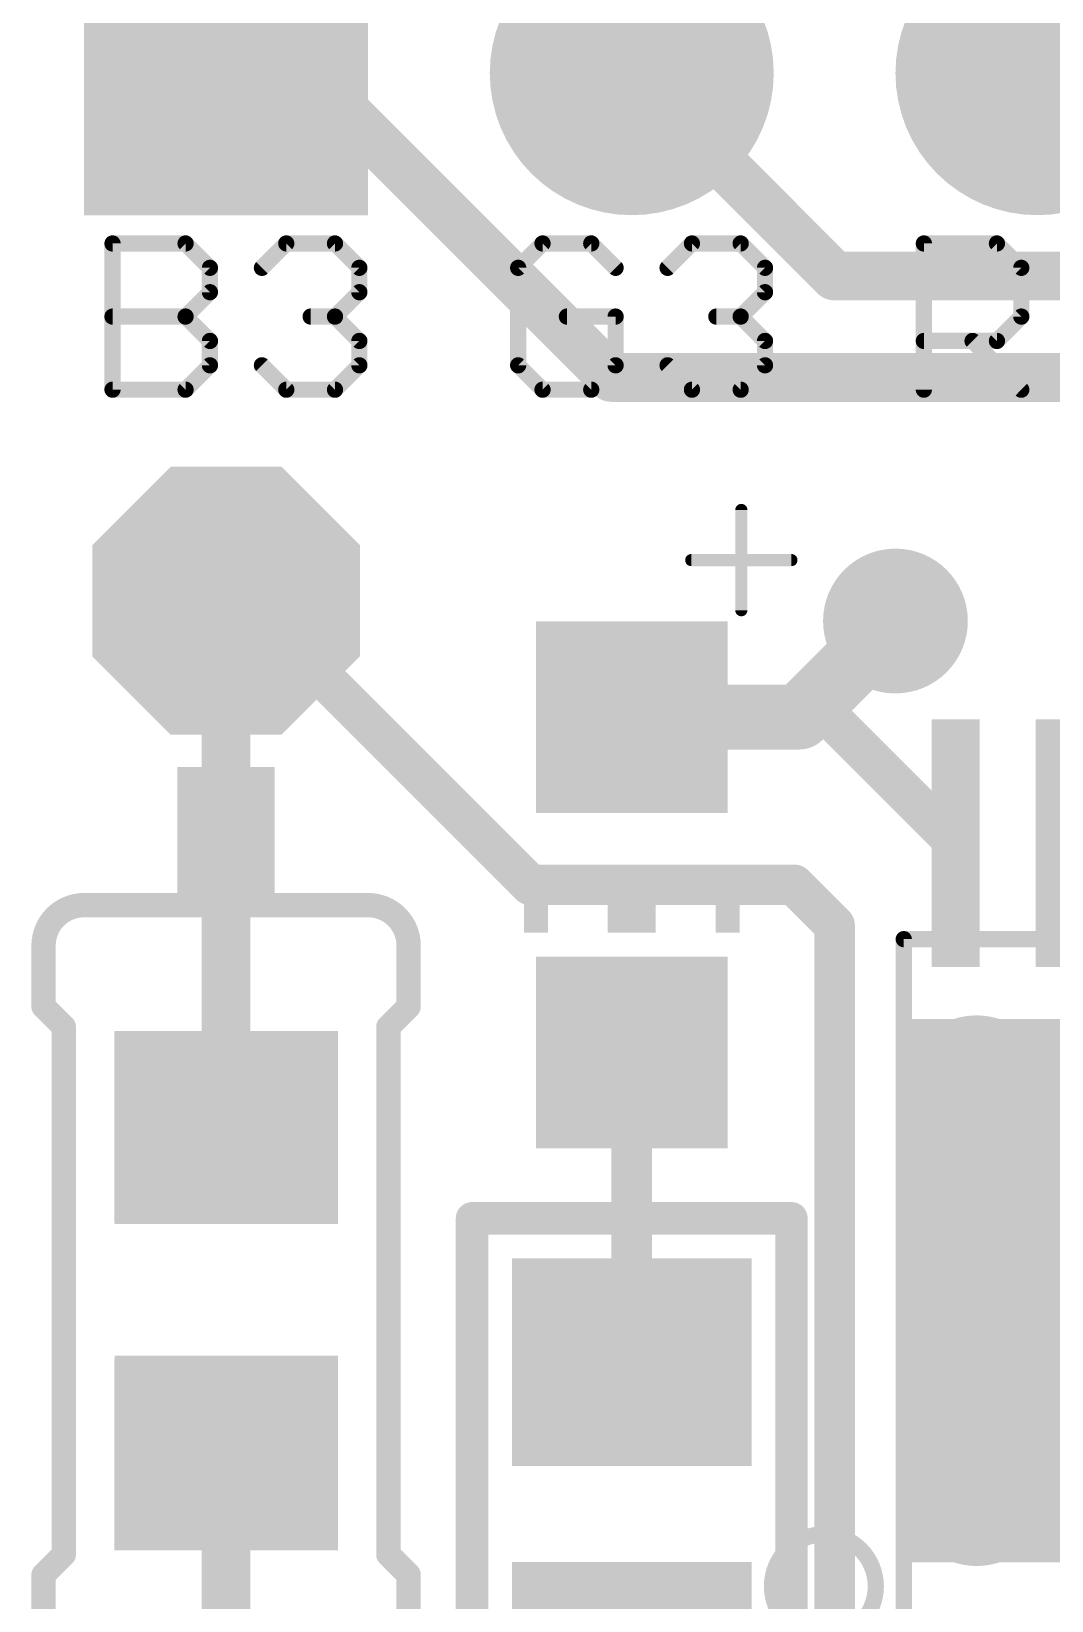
# Model space of a CAD drawing. Extents: x -2.3 to 29.6, y -2 to 24.4.
# Drawn here: x 5.13 to 11.52, y 9.49 to 19.31 of the extents above; entities that cross this region are included whole.
import ezdxf

# ---------------------------------------------------------------- set-up
doc = ezdxf.new("R2010")
doc.units = 0
for name, color, linetype in [('1', 12, 'CONTINUOUS'), ('17', 110, 'CONTINUOUS'), ('18', 110, 'CONTINUOUS'), ('21', 40, 'CONTINUOUS')]:
    doc.layers.add(name, color=color, linetype=linetype)

# ---------------------------------------------------------------- blocks, each defined once
blk = doc.blocks.new('RECT')
blk.add_solid([(-0.5, -0.5), (0.5, -0.5), (-0.5, 0.5), (0.5, 0.5)])
blk = doc.blocks.new('SQUAREP')
blk.add_solid([(-0.5, -0.5), (0.5, -0.5), (-0.5, 0.5), (0.5, 0.5)])
blk = doc.blocks.new('ROUNDP')
at = {"const_width": 0.5}
blk.add_lwpolyline([(0, -0.25, 1), (0, 0.25, 1), (0, -0.25)], format="xyb", dxfattribs=at)
blk = doc.blocks.new('OCTAGONP')
at = {"const_width": 0.5}
blk.add_lwpolyline([(-0.25, -0.1036), (-0.25, 0.1036), (-0.1036, 0.25), (0.1036, 0.25), (0.25, 0.1036), (0.25, -0.1036), (0.1036, -0.25), (-0.1036, -0.25), (-0.25, -0.1036), (-0.25, 0.1036)], dxfattribs=at)
blk = doc.blocks.new('ROUNDV')
at = {"const_width": 0.5}
blk.add_lwpolyline([(0, -0.25, 1), (0, 0.25, 1), (0, -0.25)], format="xyb", dxfattribs=at)

msp = doc.modelspace()

# ---------------------------------------------------------------- linework, layer by layer
at = {"layer": '1'}
for points, const_width in [([(6.35, 19.05), (6.858, 19.05)], 0.3048), ([(6.858, 19.05), (8.763, 17.145)], 0.3048), ([(10.16, 17.78), (8.89, 19.05)], 0.3048), ([(12.065, 19.05), (11.43, 19.05)], 0.3048), ([(11.938, 17.78), (10.16, 17.78)], 0.3048), ([(8.763, 17.145), (11.684, 17.145)], 0.3048), ([(6.477, 15.748), (6.35, 15.748)], 0.254), ([(8.255, 13.97), (6.477, 15.748)], 0.254), ([(9.94, 15.02), (10.541, 15.621)], 0.4064), ([(6.35, 15.168), (6.35, 12.53)], 0.3048), ([(8.856, 15.02), (8.89, 15.02)], 0.4064), ([(8.89, 15.02), (9.94, 15.02)], 0.4064), ([(10.128, 15.02), (8.89, 15.02)], 0.254), ([(10.918, 14.23), (10.128, 15.02)], 0.254), ([(9.906, 13.97), (8.255, 13.97)], 0.254), ([(10.16, 13.716), (9.906, 13.97)], 0.254), ([(10.16, 8.763), (10.16, 13.716)], 0.254), ([(8.89, 12.92), (8.89, 10.983)], 0.254), ([(6.35, 10.43), (6.35, 7.092)], 0.3048)]:
    msp.add_lwpolyline(points, dxfattribs=dict(at, const_width=const_width))
for points, const_width in [([(6.35, 19.1262, 1), (6.35, 18.9738)], 0.1524), ([(6.9119, 19.1039, 1), (6.8041, 18.9961)], 0.1524), ([(6.858, 18.9738, 1), (6.858, 19.1262)], 0.1524), ([(8.9439, 19.1039, 1), (8.8361, 18.9961)], 0.1524), ([(11.43, 19.1262, 1), (11.43, 18.9738)], 0.1524), ([(10.16, 17.8562, 1), (10.16, 17.7038)], 0.1524), ([(10.1061, 17.7261, 1), (10.2139, 17.8339)], 0.1524), ([(8.763, 17.2212, 1), (8.763, 17.0688)], 0.1524), ([(8.7091, 17.0911, 1), (8.8169, 17.1989)], 0.1524), ([(6.35, 15.8115, 1), (6.35, 15.6845)], 0.127), ([(6.5219, 15.7929, 1), (6.4321, 15.7031)], 0.127), ([(6.477, 15.6845, 1), (6.477, 15.8115)], 0.127), ([(10.6128, 15.5492, 1), (10.4692, 15.6928)], 0.2032), ([(6.4262, 15.168, 1), (6.2738, 15.168)], 0.1524), ([(8.856, 15.1216, 1), (8.856, 14.9184)], 0.2032), ([(8.89, 15.1216, 1), (8.89, 14.9184)], 0.2032), ([(8.89, 14.9184, 1), (8.89, 15.1216)], 0.2032), ([(9.94, 14.9184, 1), (9.94, 15.1216)], 0.2032), ([(8.89, 15.0835, 1), (8.89, 14.9565)], 0.127), ([(9.8682, 15.0918, 1), (10.0118, 14.9482)], 0.2032), ([(10.1729, 15.0649, 1), (10.0831, 14.9751)], 0.127), ([(10.128, 14.9565, 1), (10.128, 15.0835)], 0.127), ([(10.8731, 14.1851, 1), (10.9629, 14.2749)], 0.127), ([(8.255, 14.0335, 1), (8.255, 13.9065)], 0.127), ([(8.2101, 13.9251, 1), (8.2999, 14.0149)], 0.127), ([(9.9509, 14.0149, 1), (9.8611, 13.9251)], 0.127), ([(9.906, 13.9065, 1), (9.906, 14.0335)], 0.127), ([(10.2235, 13.716, 1), (10.0965, 13.716)], 0.127), ([(10.1151, 13.6711, 1), (10.2049, 13.7609)], 0.127), ([(8.9535, 12.92, 1), (8.8265, 12.92)], 0.127), ([(6.2738, 12.53, 1), (6.4262, 12.53)], 0.1524), ([(8.8265, 10.983, 1), (8.9535, 10.983)], 0.127), ([(6.4262, 10.43, 1), (6.2738, 10.43)], 0.1524)]:
    msp.add_lwpolyline(points, format="xyb", dxfattribs=dict(at, const_width=const_width))
at = {"layer": '21'}
for points, const_width in [([(5.6388, 17.0688), (5.6388, 17.984)], 0.1016), ([(5.6388, 17.984), (6.0964, 17.984)], 0.1016), ([(6.0964, 17.984), (6.2489, 17.8315)], 0.1016), ([(6.5743, 17.8315), (6.7268, 17.984)], 0.1016), ([(6.7268, 17.984), (7.0319, 17.984)], 0.1016), ([(7.0319, 17.984), (7.1844, 17.8315)], 0.1016), ([(8.3313, 17.984), (8.1788, 17.8315)], 0.1016), ([(8.6364, 17.984), (8.3313, 17.984)], 0.1016), ([(8.7889, 17.8315), (8.6364, 17.984)], 0.1016), ([(9.1143, 17.8315), (9.2668, 17.984)], 0.1016), ([(9.2668, 17.984), (9.5719, 17.984)], 0.1016), ([(9.5719, 17.984), (9.7244, 17.8315)], 0.1016), ([(10.7188, 17.0688), (10.7188, 17.984)], 0.1016), ([(10.7188, 17.984), (11.1764, 17.984)], 0.1016), ([(11.1764, 17.984), (11.3289, 17.8315)], 0.1016), ([(6.2489, 17.8315), (6.2489, 17.6789)], 0.1016), ([(7.1844, 17.8315), (7.1844, 17.6789)], 0.1016), ([(8.1788, 17.8315), (8.1788, 17.2213)], 0.1016), ([(9.7244, 17.8315), (9.7244, 17.6789)], 0.1016), ([(11.3289, 17.8315), (11.3289, 17.5264)], 0.1016), ([(6.2489, 17.6789), (6.0964, 17.5264)], 0.1016), ([(7.1844, 17.6789), (7.0319, 17.5264)], 0.1016), ([(9.7244, 17.6789), (9.5719, 17.5264)], 0.1016), ([(5.6388, 17.5264), (6.0964, 17.5264)], 0.1016), ([(6.0964, 17.5264), (6.2489, 17.3739)], 0.1016), ([(7.0319, 17.5264), (6.8794, 17.5264)], 0.1016), ([(7.0319, 17.5264), (7.1844, 17.3739)], 0.1016), ([(8.7889, 17.5264), (8.4839, 17.5264)], 0.1016), ([(8.7889, 17.2213), (8.7889, 17.5264)], 0.1016), ([(9.5719, 17.5264), (9.4194, 17.5264)], 0.1016), ([(9.5719, 17.5264), (9.7244, 17.3739)], 0.1016), ([(11.3289, 17.5264), (11.1764, 17.3739)], 0.1016), ([(6.2489, 17.3739), (6.2489, 17.2213)], 0.1016), ([(7.1844, 17.3739), (7.1844, 17.2213)], 0.1016), ([(9.7244, 17.3739), (9.7244, 17.2213)], 0.1016), ([(11.1764, 17.3739), (10.7188, 17.3739)], 0.1016), ([(11.0239, 17.3739), (11.3289, 17.0688)], 0.1016), ([(6.2489, 17.2213), (6.0964, 17.0688)], 0.1016), ([(6.7268, 17.0688), (6.5743, 17.2213)], 0.1016), ([(7.1844, 17.2213), (7.0319, 17.0688)], 0.1016), ([(8.1788, 17.2213), (8.3313, 17.0688)], 0.1016), ([(8.6364, 17.0688), (8.7889, 17.2213)], 0.1016), ([(9.2668, 17.0688), (9.1143, 17.2213)], 0.1016), ([(9.7244, 17.2213), (9.5719, 17.0688)], 0.1016), ([(6.0964, 17.0688), (5.6388, 17.0688)], 0.1016), ([(7.0319, 17.0688), (6.7268, 17.0688)], 0.1016), ([(8.3313, 17.0688), (8.6364, 17.0688)], 0.1016), ([(9.5719, 17.0688), (9.2668, 17.0688)], 0.1016), ([(9.5761, 16.3159), (9.5761, 15.6889)], 0.0762), ([(9.2626, 16.0024), (9.8896, 16.0024)], 0.0762), ([(5.461, 13.843), (7.239, 13.843)], 0.1524), ([(5.207, 13.589), (5.207, 13.208)], 0.1524), ([(7.493, 13.589), (7.493, 13.208)], 0.1524), ([(10.593, 13.63), (17.093, 13.63)], 0.1016), ([(10.593, 9.23), (10.593, 13.63)], 0.1016), ([(5.334, 13.081), (5.207, 13.208)], 0.1524), ([(7.366, 13.081), (7.493, 13.208)], 0.1524), ([(5.334, 9.779), (5.334, 13.081)], 0.1524), ([(7.366, 9.779), (7.366, 13.081)], 0.1524), ([(7.89, 11.883), (9.89, 11.883)], 0.2032), ([(7.89, 8.183), (7.89, 11.883)], 0.2032), ([(9.89, 11.883), (9.89, 8.183)], 0.2032), ([(5.334, 9.779), (5.207, 9.652)], 0.1524), ([(7.366, 9.779), (7.493, 9.652)], 0.1524), ([(5.207, 9.271), (5.207, 9.652)], 0.1524), ([(7.493, 9.271), (7.493, 9.652)], 0.1524)]:
    msp.add_lwpolyline(points, dxfattribs=dict(at, const_width=const_width))
for points, const_width in [([(5.6642, 17.984, 1), (5.6134, 17.984)], 0.0508), ([(5.6388, 18.0094, 1), (5.6388, 17.9586)], 0.0508), ([(6.1144, 18.0019, 1), (6.0784, 17.966)], 0.0508), ([(6.0964, 17.9586, 1), (6.0964, 18.0094)], 0.0508), ([(6.7268, 18.0094, 1), (6.7268, 17.9586)], 0.0508), ([(6.7448, 17.966, 1), (6.7089, 18.0019)], 0.0508), ([(7.0499, 18.0019, 1), (7.0139, 17.966)], 0.0508), ([(7.0319, 17.9586, 1), (7.0319, 18.0094)], 0.0508), ([(8.3313, 18.0094, 1), (8.3313, 17.9586)], 0.0508), ([(8.3493, 17.966, 1), (8.3134, 18.0019)], 0.0508), ([(8.6544, 18.0019, 1), (8.6184, 17.966)], 0.0508), ([(8.6364, 17.9586, 1), (8.6364, 18.0094)], 0.0508), ([(9.2668, 18.0094, 1), (9.2668, 17.9586)], 0.0508), ([(9.2848, 17.966, 1), (9.2489, 18.0019)], 0.0508), ([(9.5899, 18.0019, 1), (9.5539, 17.966)], 0.0508), ([(9.5719, 17.9586, 1), (9.5719, 18.0094)], 0.0508), ([(10.7442, 17.984, 1), (10.6934, 17.984)], 0.0508), ([(10.7188, 18.0094, 1), (10.7188, 17.9586)], 0.0508), ([(11.1944, 18.0019, 1), (11.1584, 17.966)], 0.0508), ([(11.1764, 17.9586, 1), (11.1764, 18.0094)], 0.0508), ([(6.2743, 17.8315, 1), (6.2235, 17.8315)], 0.0508), ([(6.231, 17.8135, 1), (6.2669, 17.8494)], 0.0508), ([(6.5564, 17.8494, 1), (6.5923, 17.8135)], 0.0508), ([(7.2098, 17.8315, 1), (7.159, 17.8315)], 0.0508), ([(7.1665, 17.8135, 1), (7.2024, 17.8494)], 0.0508), ([(8.2042, 17.8315, 1), (8.1534, 17.8315)], 0.0508), ([(8.1608, 17.8494, 1), (8.1968, 17.8135)], 0.0508), ([(8.771, 17.8135, 1), (8.8069, 17.8494)], 0.0508), ([(9.0964, 17.8494, 1), (9.1323, 17.8135)], 0.0508), ([(9.7498, 17.8315, 1), (9.699, 17.8315)], 0.0508), ([(9.7065, 17.8135, 1), (9.7424, 17.8494)], 0.0508), ([(11.3543, 17.8315, 1), (11.3035, 17.8315)], 0.0508), ([(11.311, 17.8135, 1), (11.3469, 17.8494)], 0.0508), ([(6.2235, 17.6789, 1), (6.2743, 17.6789)], 0.0508), ([(6.2669, 17.661, 1), (6.231, 17.6969)], 0.0508), ([(7.159, 17.6789, 1), (7.2098, 17.6789)], 0.0508), ([(7.2024, 17.661, 1), (7.1665, 17.6969)], 0.0508), ([(9.699, 17.6789, 1), (9.7498, 17.6789)], 0.0508), ([(9.7424, 17.661, 1), (9.7065, 17.6969)], 0.0508), ([(5.6388, 17.5518, 1), (5.6388, 17.501)], 0.0508), ([(6.1144, 17.5444, 1), (6.0784, 17.5084)], 0.0508), ([(6.0784, 17.5444, 1), (6.1144, 17.5084)], 0.0508), ([(6.0964, 17.501, 1), (6.0964, 17.5518)], 0.0508), ([(6.8794, 17.5518, 1), (6.8794, 17.501)], 0.0508), ([(7.0499, 17.5444, 1), (7.0139, 17.5084)], 0.0508), ([(7.0139, 17.5444, 1), (7.0499, 17.5084)], 0.0508), ([(7.0319, 17.501, 1), (7.0319, 17.5518)], 0.0508), ([(8.4839, 17.5518, 1), (8.4839, 17.501)], 0.0508), ([(8.8143, 17.5264, 1), (8.7635, 17.5264)], 0.0508), ([(8.7889, 17.501, 1), (8.7889, 17.5518)], 0.0508), ([(9.4194, 17.5518, 1), (9.4194, 17.501)], 0.0508), ([(9.5899, 17.5444, 1), (9.5539, 17.5084)], 0.0508), ([(9.5539, 17.5444, 1), (9.5899, 17.5084)], 0.0508), ([(9.5719, 17.501, 1), (9.5719, 17.5518)], 0.0508), ([(11.3035, 17.5264, 1), (11.3543, 17.5264)], 0.0508), ([(11.3469, 17.5084, 1), (11.311, 17.5444)], 0.0508), ([(6.2743, 17.3739, 1), (6.2235, 17.3739)], 0.0508), ([(6.231, 17.3559, 1), (6.2669, 17.3918)], 0.0508), ([(7.2098, 17.3739, 1), (7.159, 17.3739)], 0.0508), ([(7.1665, 17.3559, 1), (7.2024, 17.3918)], 0.0508), ([(9.7498, 17.3739, 1), (9.699, 17.3739)], 0.0508), ([(9.7065, 17.3559, 1), (9.7424, 17.3918)], 0.0508), ([(10.7188, 17.3993, 1), (10.7188, 17.3485)], 0.0508), ([(11.0418, 17.3918, 1), (11.0059, 17.3559)], 0.0508), ([(11.1584, 17.3918, 1), (11.1944, 17.3559)], 0.0508), ([(11.1764, 17.3485, 1), (11.1764, 17.3993)], 0.0508), ([(6.2235, 17.2213, 1), (6.2743, 17.2213)], 0.0508), ([(6.2669, 17.2034, 1), (6.231, 17.2393)], 0.0508), ([(6.5923, 17.2393, 1), (6.5564, 17.2034)], 0.0508), ([(7.159, 17.2213, 1), (7.2098, 17.2213)], 0.0508), ([(7.2024, 17.2034, 1), (7.1665, 17.2393)], 0.0508), ([(8.1968, 17.2393, 1), (8.1608, 17.2034)], 0.0508), ([(8.1534, 17.2213, 1), (8.2042, 17.2213)], 0.0508), ([(8.7635, 17.2213, 1), (8.8143, 17.2213)], 0.0508), ([(8.8069, 17.2034, 1), (8.771, 17.2393)], 0.0508), ([(9.1323, 17.2393, 1), (9.0964, 17.2034)], 0.0508), ([(9.699, 17.2213, 1), (9.7498, 17.2213)], 0.0508), ([(9.7424, 17.2034, 1), (9.7065, 17.2393)], 0.0508), ([(5.6388, 17.0942, 1), (5.6388, 17.0434)], 0.0508), ([(5.6134, 17.0688, 1), (5.6642, 17.0688)], 0.0508), ([(6.0784, 17.0868, 1), (6.1144, 17.0508)], 0.0508), ([(6.0964, 17.0434, 1), (6.0964, 17.0942)], 0.0508), ([(6.7268, 17.0942, 1), (6.7268, 17.0434)], 0.0508), ([(6.7089, 17.0508, 1), (6.7448, 17.0868)], 0.0508), ([(7.0139, 17.0868, 1), (7.0499, 17.0508)], 0.0508), ([(7.0319, 17.0434, 1), (7.0319, 17.0942)], 0.0508), ([(8.3313, 17.0942, 1), (8.3313, 17.0434)], 0.0508), ([(8.3134, 17.0508, 1), (8.3493, 17.0868)], 0.0508), ([(8.6184, 17.0868, 1), (8.6544, 17.0508)], 0.0508), ([(8.6364, 17.0434, 1), (8.6364, 17.0942)], 0.0508), ([(9.2668, 17.0942, 1), (9.2668, 17.0434)], 0.0508), ([(9.2489, 17.0508, 1), (9.2848, 17.0868)], 0.0508), ([(9.5539, 17.0868, 1), (9.5899, 17.0508)], 0.0508), ([(9.5719, 17.0434, 1), (9.5719, 17.0942)], 0.0508), ([(10.6934, 17.0688, 1), (10.7442, 17.0688)], 0.0508), ([(11.311, 17.0508, 1), (11.3469, 17.0868)], 0.0508), ([(9.5952, 16.3159, 1), (9.5571, 16.3159)], 0.0381), ([(9.2626, 16.0215, 1), (9.2626, 15.9834)], 0.0381), ([(9.8896, 15.9834, 1), (9.8896, 16.0215)], 0.0381), ([(9.5571, 15.6889, 1), (9.5952, 15.6889)], 0.0381), ([(5.461, 13.843, 0.4142), (5.207, 13.589)], 0.1524), ([(5.461, 13.8811, 1), (5.461, 13.8049)], 0.0762), ([(5.461, 13.8049, 1), (5.461, 13.8811)], 0.0762), ([(7.493, 13.589, 0.4142), (7.239, 13.843)], 0.1524), ([(7.239, 13.8811, 1), (7.239, 13.8049)], 0.0762), ([(7.239, 13.8049, 1), (7.239, 13.8811)], 0.0762), ([(5.2451, 13.589, 1), (5.1689, 13.589)], 0.0762), ([(7.5311, 13.589, 1), (7.4549, 13.589)], 0.0762), ([(10.593, 13.6554, 1), (10.593, 13.6046)], 0.0508), ([(10.6184, 13.63, 1), (10.5676, 13.63)], 0.0508), ([(5.1689, 13.589, 1), (5.2451, 13.589)], 0.0762), ([(7.4549, 13.589, 1), (7.5311, 13.589)], 0.0762), ([(5.2339, 13.2349, 1), (5.1801, 13.1811)], 0.0762), ([(7.5199, 13.1811, 1), (7.4661, 13.2349)], 0.0762), ([(5.1689, 13.208, 1), (5.2451, 13.208)], 0.0762), ([(7.4549, 13.208, 1), (7.5311, 13.208)], 0.0762), ([(5.3721, 13.081, 1), (5.2959, 13.081)], 0.0762), ([(5.3071, 13.0541, 1), (5.3609, 13.1079)], 0.0762), ([(7.4041, 13.081, 1), (7.3279, 13.081)], 0.0762), ([(7.3391, 13.1079, 1), (7.3929, 13.0541)], 0.0762), ([(7.89, 11.9338, 1), (7.89, 11.8322)], 0.1016), ([(7.9408, 11.883, 1), (7.8392, 11.883)], 0.1016), ([(9.9408, 11.883, 1), (9.8392, 11.883)], 0.1016), ([(9.89, 11.8322, 1), (9.89, 11.9338)], 0.1016), ([(10.093, 9.255, 1), (10.093, 9.905, 1), (10.093, 9.255)], 0.1016), ([(5.3609, 9.7521, 1), (5.3071, 9.8059)], 0.0762), ([(7.3929, 9.8059, 1), (7.3391, 9.7521)], 0.0762), ([(5.2451, 9.652, 1), (5.1689, 9.652)], 0.0762), ([(5.2959, 9.779, 1), (5.3721, 9.779)], 0.0762), ([(7.3279, 9.779, 1), (7.4041, 9.779)], 0.0762), ([(7.5311, 9.652, 1), (7.4549, 9.652)], 0.0762), ([(5.1801, 9.6789, 1), (5.2339, 9.6251)], 0.0762), ([(7.4661, 9.6251, 1), (7.5199, 9.6789)], 0.0762)]:
    msp.add_lwpolyline(points, format="xyb", dxfattribs=dict(at, const_width=const_width))

# ---------------------------------------------------------------- block references
at = {"layer": '1'}
for p, xscale, yscale, rotation in [((8.89, 15.02), 1.2, 1.2, 180), ((10.918, 14.23), 0.3, 1.55, 180), ((11.568, 14.23), 0.3, 1.55, 180), ((8.89, 12.92), 1.2, 1.2, 180), ((6.35, 12.4554), 1.2, 1.4, 270), ((8.89, 10.983), 1.3, 1.5, 90), ((6.35, 10.4046), 1.2, 1.4, 270), ((8.89, 9.083), 1.3, 1.5, 90)]:
    msp.add_blockref('RECT', p, dxfattribs=dict(at, xscale=xscale, yscale=yscale, rotation=rotation))
at = {"layer": '1', "xscale": 6.5, "yscale": 3.4}
msp.add_blockref('RECT', (13.843, 11.43), dxfattribs=at)
at = {"layer": '17'}
for name, p, xscale, yscale, rotation in [('SQUAREP', (6.35, 19.05), 1.778, 1.778, 90), ('ROUNDP', (8.89, 19.05), 1.778, 1.778, 90), ('ROUNDP', (11.43, 19.05), 1.778, 1.778, 90), ('OCTAGONP', (6.35, 15.748), 1.6764, 1.6764, 270)]:
    msp.add_blockref(name, p, dxfattribs=dict(at, xscale=xscale, yscale=yscale, rotation=rotation))
at = {"layer": '18', "xscale": 0.9064, "yscale": 0.9064}
for p in [(10.541, 15.621), (10.541, 15.621), (11.049, 12.7), (11.049, 12.7), (11.049, 11.43), (11.049, 11.43), (11.049, 10.16), (11.049, 10.16)]:
    msp.add_blockref('ROUNDV', p, dxfattribs=at)
at = {"layer": '21'}
for p, xscale, yscale, rotation in [((6.35, 14.2748), 0.8636, 0.6096, 270), ((8.29, 13.82), 0.15, 0.3, 180), ((8.89, 13.82), 0.3, 0.3, 180), ((9.49, 13.82), 0.15, 0.3, 180), ((6.3515, 12.1718), 0.65, 1.4, 270), ((6.3515, 10.6986), 0.65, 1.4, 270)]:
    msp.add_blockref('RECT', p, dxfattribs=dict(at, xscale=xscale, yscale=yscale, rotation=rotation))

doc.saveas('drawing.dxf')
